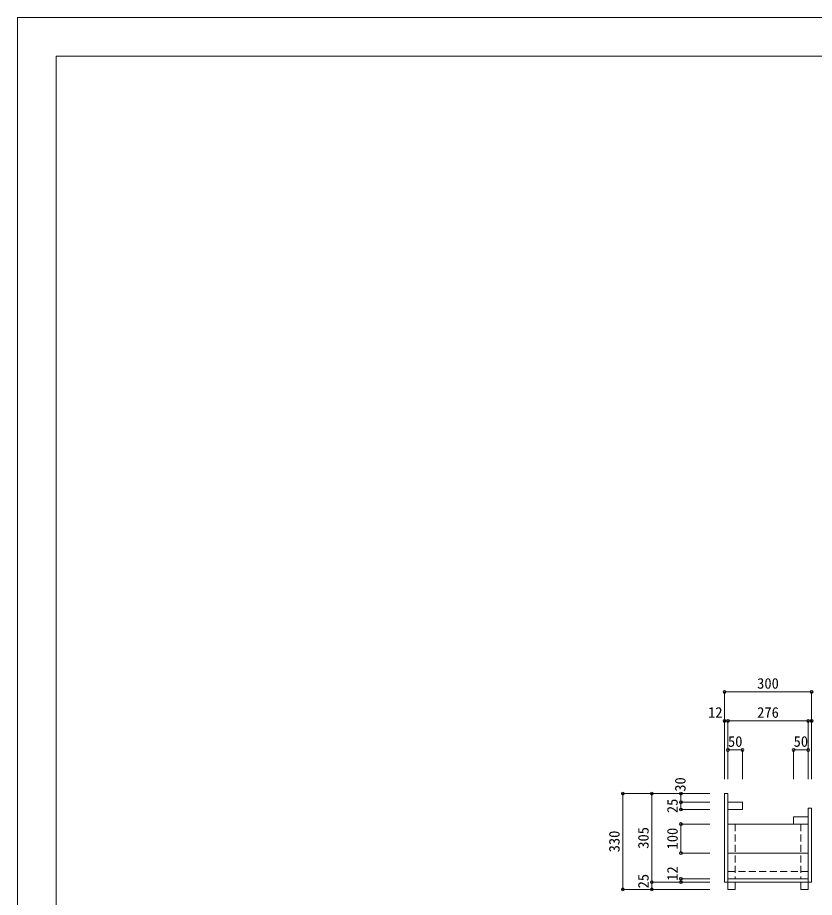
# Model space of a CAD drawing. Units: millimetres at full size, sheet at 1:20; details may follow other scales. Extents: x -6859 to 4200, y -2970 to 2970.
# Drawn here: x -4200 to -1457, y -59 to 2970 of the extents above; entities that cross this region are included whole.
import ezdxf
from ezdxf.enums import TextEntityAlignment as Align

# ---------------------------------------------------------------- set-up
doc = ezdxf.new("R2010")
doc.units = ezdxf.units.MM
doc.header["$LTSCALE"] = 20
doc.header["$PDMODE"] = 32
doc.header["$PDSIZE"] = 10
doc.linetypes.add('DASHED1', pattern=[1.8, 1.2, -0.6])
doc.layers.add('0-0', color=7, linetype='Continuous', lineweight=18)
doc.layers.add('1-0', color=7, linetype='Continuous', lineweight=18)
doc.styles.add('ＭＳ ゴシック', font='')
doc.styles.get('ＭＳ ゴシック').set_extended_font_data('MS Gothic')

msp = doc.modelspace()

# ---------------------------------------------------------------- linework, layer by layer
at = {"layer": '0-0'}
msp.add_lwpolyline([(4200, 2970), (-4200, 2970), (-4200, -2970), (4200, -2970)], close=True, dxfattribs=at)
msp.add_lwpolyline([(4066.67, 2836.67), (-4066.67, 2836.67), (-4066.67, -2836.67)], dxfattribs=at)
at = {"layer": '1-0'}
for p, q in [((-1766.52, 648.69), (-1466.52, 648.69)), ((-1766.52, 648.69), (-1766.52, 348.69)), ((-1466.52, 648.69), (-1466.52, 348.69)), ((-1766.52, 548.69), (-1754.52, 548.69)), ((-1766.52, 548.69), (-1766.52, 348.69)), ((-1754.52, 548.69), (-1754.52, 348.69)), ((-1754.52, 548.69), (-1478.52, 548.69)), ((-1478.52, 548.69), (-1478.52, 348.69)), ((-1478.52, 548.69), (-1466.52, 548.69)), ((-1466.52, 548.69), (-1466.52, 348.69)), ((-1754.52, 448.69), (-1704.52, 448.69)), ((-1754.52, 448.69), (-1754.52, 348.69)), ((-1704.52, 448.69), (-1704.52, 348.69)), ((-1528.52, 448.69), (-1478.52, 448.69)), ((-1528.52, 448.69), (-1528.52, 348.69)), ((-1478.52, 448.69), (-1478.52, 348.69)), ((-2116.52, 298.69), (-2116.52, -31.31)), ((-2116.52, 298.69), (-1816.52, 298.69)), ((-2016.52, 298.69), (-2016.52, -6.31)), ((-2016.52, 298.69), (-1816.52, 298.69)), ((-1916.52, 298.69), (-1916.52, 268.69)), ((-1916.52, 298.69), (-1816.52, 298.69)), ((-1766.52, 298.69), (-1766.52, -6.31)), ((-1754.52, 298.69), (-1766.52, 298.69)), ((-1754.52, 298.69), (-1754.52, -6.31)), ((-1916.52, 268.69), (-1916.52, 243.69)), ((-1916.52, 268.69), (-1816.52, 268.69)), ((-1916.52, 268.69), (-1816.52, 268.69)), ((-1916.52, 243.69), (-1816.52, 243.69)), ((-1704.52, 268.69), (-1754.52, 268.69)), ((-1704.52, 243.69), (-1754.52, 243.69)), ((-1704.52, 268.69), (-1704.52, 243.69)), ((-1478.52, 248.69), (-1478.52, -6.31)), ((-1528.52, 218.69), (-1528.52, 193.69)), ((-1528.52, 218.69), (-1478.52, 218.69)), ((-1916.52, 193.69), (-1916.52, 93.69)), ((-1916.52, 193.69), (-1816.52, 193.69)), ((-1478.52, 193.69), (-1754.52, 193.69)), ((-1528.52, 193.69), (-1478.52, 193.69)), ((-1916.52, 93.69), (-1816.52, 93.69)), ((-1478.52, 93.69), (-1754.52, 93.69)), ((-1916.52, 5.69), (-1916.52, -6.31)), ((-1916.52, 5.69), (-1816.52, 5.69)), ((-1754.52, 5.69), (-1754.52, -6.31)), ((-1754.52, 5.69), (-1478.52, 5.69)), ((-2016.52, -6.31), (-1816.52, -6.31)), ((-2016.52, -6.31), (-2016.52, -31.31)), ((-1916.52, -6.31), (-1816.52, -6.31)), ((-1766.52, -6.31), (-1754.52, -6.31)), ((-1754.52, -6.31), (-1466.52, -6.31)), ((-1478.52, -6.31), (-1466.52, -6.31)), ((-2116.52, -31.31), (-1816.52, -31.31)), ((-2016.52, -31.31), (-1816.52, -31.31)), ((-1916.52, -31.31), (-1816.52, -31.31))]:
    msp.add_line(p, q, dxfattribs=at)
at = {"layer": '1-0', "linetype": 'DASHED1'}
for p, q in [((-1729.52, 193.69), (-1729.52, 5.69)), ((-1503.52, 193.69), (-1503.52, 5.69)), ((-1754.52, 30.69), (-1478.52, 30.69))]:
    msp.add_line(p, q, dxfattribs=at)
at = {"layer": '1-0'}
msp.add_lwpolyline([(-1478.52, 248.69), (-1466.52, 248.69), (-1466.52, -6.31)], dxfattribs=at)
for points in [[(-1754.52, -6.31), (-1729.52, -6.31), (-1729.52, -31.31), (-1754.52, -31.31)], [(-1478.52, -6.31), (-1503.52, -6.31), (-1503.52, -31.31), (-1478.52, -31.31)]]:
    msp.add_lwpolyline(points, close=True, dxfattribs=at)
for p in [(-1766.52, 648.69), (-1466.52, 648.69), (-1766.52, 548.69), (-1754.52, 548.69), (-1478.52, 548.69), (-1466.52, 548.69), (-1754.52, 448.69), (-1704.52, 448.69), (-1528.52, 448.69), (-1478.52, 448.69), (-2116.52, 298.69), (-2016.52, 298.69), (-1916.52, 298.69), (-1916.52, 268.69), (-1916.52, 243.69), (-1916.52, 193.69), (-1916.52, 93.69), (-1916.52, 5.69), (-2116.52, -31.31), (-2016.52, -6.31), (-2016.52, -31.31), (-1916.52, -6.31)]:
    msp.add_point(p, dxfattribs=at)

# ---------------------------------------------------------------- texts
at = {"layer": '1-0', "style": 'ＭＳ ゴシック'}
for s, p in [('300', (-1654.02, 648.69)), ('12', (-1823.08, 548.69)), ('276', (-1654.02, 548.69)), ('50', (-1754.52, 448.69)), ('50', (-1528.52, 448.69))]:
    msp.add_text(s, height=36.66, dxfattribs=at).set_placement(p, align=Align.BOTTOM_LEFT)
for s, p in [('30', (-1889.46, 304.87)), ('25', (-1916.52, 231.19)), ('330', (-2116.52, 96.19)), ('305', (-2016.52, 108.69)), ('100', (-1916.52, 106.19)), ('12', (-1916.52, -1.61)), ('25', (-2016.52, -27.9))]:
    msp.add_text(s, height=36.66, rotation=90, dxfattribs=at).set_placement(p, align=Align.BOTTOM_LEFT)

doc.saveas('drawing.dxf')
